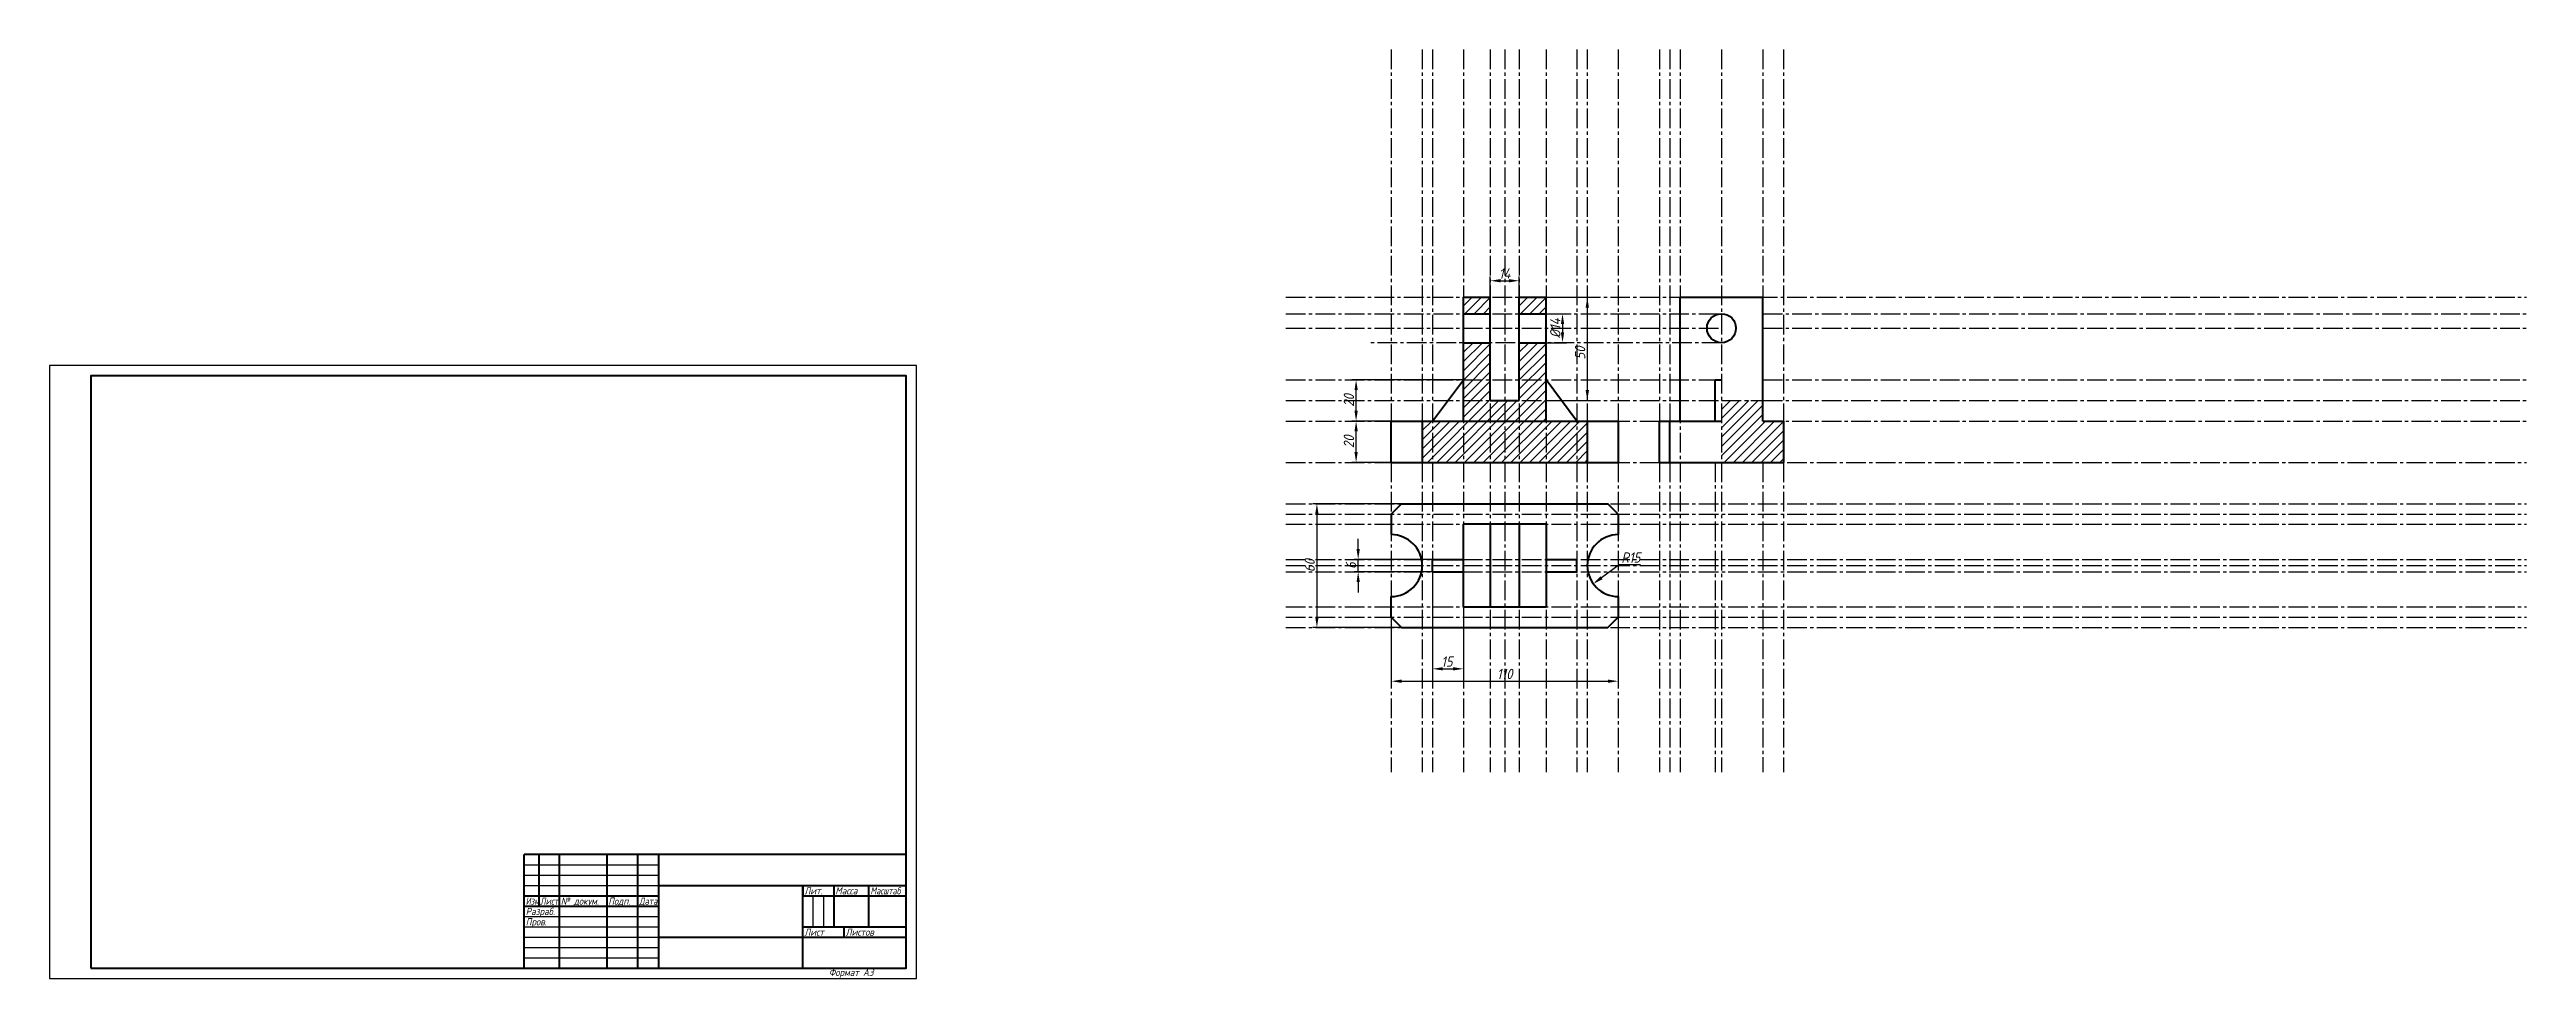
# Model space of a CAD drawing. Header units: millimetres. Extents: x 0 to 1200, y 0 to 450.
import ezdxf

# ---------------------------------------------------------------- set-up
doc = ezdxf.new("R2010")
doc.units = ezdxf.units.MM
doc.header["$LTSCALE"] = 0.5
doc.linetypes.add('осевая2', pattern=[28.575, 19.05, -3.175, 3.175, -3.175])
doc.layers.get('0').update_dxf_attribs({"lineweight": 60})
doc.layers.get('Defpoints').update_dxf_attribs({"color": 5})
doc.layers.add('1-оси', color=1, linetype='осевая2')
doc.layers.add('3-размеры', color=6, linetype='Continuous')
doc.layers.add('2-штриховка', color=7, linetype='Continuous', true_color=0x00c7c7)
doc.layers.add('4-текст', color=7, linetype='Continuous', true_color=0x00ad00)
doc.styles.get("Standard").update_dxf_attribs({"font": 'isocpeui.ttf', "width": 0.9})
doc.dimstyles.new('Standart', dxfattribs={"dimtxt": 5, "dimasz": 5, "dimexe": 2, "dimexo": 0, "dimgap": 1, "dimtad": 1, "dimtoh": 1, "dimdec": 0, "dimtxsty": 'Standard', "dimcen": 2.5, "dimadec": 0, "dimazin": 0, "dimtfac": 1, "dimtdec": 0, "dimtmove": 0, "dimatfit": 3, "dimldrblk": 'DOTSMALL', "dimfxl": 1, "dimarcsym": 0})

# ---------------------------------------------------------------- blocks, each defined once
blk = doc.blocks.new('*D4')
at = {"layer": '3-размеры', "color": 0, "lineweight": -2, "transparency": 16777216}
for p, q in [((698, 322), (698, 340)), ((703, 338), (707, 338)), ((712, 322), (712, 340))]:
    blk.add_line(p, q, dxfattribs=at)
at = {"layer": '3-размеры', "color": 0, "transparency": 16777216}
for points in [[(703, 338.8), (703, 337.2), (698, 338)], [(707, 338.8), (707, 337.2), (712, 338)]]:
    blk.add_solid(points, dxfattribs=at)
at = {"layer": 'Defpoints', "color": 0, "transparency": 16777216}
for p in [(712, 338), (698, 322), (712, 322)]:
    blk.add_point(p, dxfattribs=at)
at = {"layer": '3-размеры', "color": 0, "transparency": 16777216, "insert": (705, 341.5), "char_height": 5, "attachment_point": 5}
blk.add_mtext('14', dxfattribs=at)
blk = doc.blocks.new('_DotSmall')
at = {"color": 0, "linetype": 'ByBlock', "const_width": 0.5}
blk.add_lwpolyline([(-0.0625, 0, 1), (0.0625, 0, 1)], format="xyb", close=True, dxfattribs=at)
blk = doc.blocks.new('*D5')
at = {"layer": '3-размеры', "color": 0, "lineweight": -2, "transparency": 16777216}
for p, q in [((650, 270), (631, 270)), ((633, 255), (633, 265)), ((650, 250), (631, 250))]:
    blk.add_line(p, q, dxfattribs=at)
at = {"layer": '3-размеры', "color": 0, "transparency": 16777216}
for points in [[(632.2, 265), (633.8, 265), (633, 270)], [(632.2, 255), (633.8, 255), (633, 250)]]:
    blk.add_solid(points, dxfattribs=at)
at = {"layer": 'Defpoints', "color": 0, "transparency": 16777216}
for p in [(633, 270), (650, 270), (650, 250)]:
    blk.add_point(p, dxfattribs=at)
at = {"layer": '3-размеры', "color": 0, "transparency": 16777216, "insert": (629.5, 260), "char_height": 5, "attachment_point": 5, "rotation": 90}
blk.add_mtext('20', dxfattribs=at)
blk = doc.blocks.new('*D6')
at = {"layer": '3-размеры', "color": 0, "lineweight": -2, "transparency": 16777216}
for p, q in [((685, 290), (631, 290)), ((633, 275), (633, 285)), ((685, 270), (631, 270))]:
    blk.add_line(p, q, dxfattribs=at)
at = {"layer": '3-размеры', "color": 0, "transparency": 16777216}
for points in [[(632.2, 285), (633.8, 285), (633, 290)], [(632.2, 275), (633.8, 275), (633, 270)]]:
    blk.add_solid(points, dxfattribs=at)
at = {"layer": 'Defpoints', "color": 0, "transparency": 16777216}
for p in [(633, 290), (685, 290), (685, 270)]:
    blk.add_point(p, dxfattribs=at)
at = {"layer": '3-размеры', "color": 0, "transparency": 16777216, "insert": (629.5, 280), "char_height": 5, "attachment_point": 5, "rotation": 90}
blk.add_mtext('20', dxfattribs=at)
blk = doc.blocks.new('*D7')
at = {"layer": '3-размеры', "color": 0, "lineweight": -2, "transparency": 16777216}
for p, q in [((725, 330), (747, 330)), ((745, 325), (745, 285)), ((725, 280), (747, 280))]:
    blk.add_line(p, q, dxfattribs=at)
at = {"layer": '3-размеры', "color": 0, "transparency": 16777216}
for points in [[(744.2, 325), (745.8, 325), (745, 330)], [(744.2, 285), (745.8, 285), (745, 280)]]:
    blk.add_solid(points, dxfattribs=at)
at = {"layer": 'Defpoints', "color": 0, "transparency": 16777216}
for p in [(725, 330), (725, 280), (745, 280)]:
    blk.add_point(p, dxfattribs=at)
at = {"layer": '3-размеры', "color": 0, "transparency": 16777216, "insert": (741.5, 303), "char_height": 5, "attachment_point": 5, "rotation": 90}
blk.add_mtext('50', dxfattribs=at)
blk = doc.blocks.new('*D8')
at = {"layer": '3-размеры', "color": 0, "lineweight": -2, "transparency": 16777216}
for p, q in [((634, 208), (634, 213)), ((670, 203), (632, 203)), ((670, 197), (632, 197)), ((634, 197), (634, 203)), ((634, 192), (634, 187))]:
    blk.add_line(p, q, dxfattribs=at)
at = {"layer": '3-размеры', "color": 0, "transparency": 16777216}
for points in [[(633.2, 208), (634.8, 208), (634, 203)], [(633.2, 192), (634.8, 192), (634, 197)]]:
    blk.add_solid(points, dxfattribs=at)
at = {"layer": 'Defpoints', "color": 0, "transparency": 16777216}
for p in [(634, 203), (670, 203), (670, 197)]:
    blk.add_point(p, dxfattribs=at)
at = {"layer": '3-размеры', "color": 0, "transparency": 16777216, "insert": (630.5, 200), "char_height": 5, "attachment_point": 5, "rotation": 90}
blk.add_mtext('6', dxfattribs=at)
blk = doc.blocks.new('*D9')
at = {"layer": '3-размеры', "color": 0, "lineweight": -2, "transparency": 16777216}
for p, q in [((665, 230), (612, 230)), ((614, 225), (614, 175)), ((665, 170), (612, 170))]:
    blk.add_line(p, q, dxfattribs=at)
at = {"layer": '3-размеры', "color": 0, "transparency": 16777216}
for points in [[(613.2, 225), (614.8, 225), (614, 230)], [(613.2, 175), (614.8, 175), (614, 170)]]:
    blk.add_solid(points, dxfattribs=at)
at = {"layer": 'Defpoints', "color": 0, "transparency": 16777216}
for p in [(665, 230), (614, 170), (665, 170)]:
    blk.add_point(p, dxfattribs=at)
at = {"layer": '3-размеры', "color": 0, "transparency": 16777216, "insert": (610.5, 200), "char_height": 5, "attachment_point": 5, "rotation": 90}
blk.add_mtext('60', dxfattribs=at)
blk = doc.blocks.new('*D10')
at = {"layer": '3-размеры', "color": 0, "lineweight": -2, "transparency": 16777216}
for p, q in [((670, 197), (670, 148)), ((685, 197), (685, 148)), ((675, 150), (680, 150))]:
    blk.add_line(p, q, dxfattribs=at)
at = {"layer": '3-размеры', "color": 0, "transparency": 16777216}
for points in [[(675, 150.8), (675, 149.2), (670, 150)], [(680, 150.8), (680, 149.2), (685, 150)]]:
    blk.add_solid(points, dxfattribs=at)
at = {"layer": 'Defpoints', "color": 0, "transparency": 16777216}
for p in [(670, 197), (685, 197), (685, 150)]:
    blk.add_point(p, dxfattribs=at)
at = {"layer": '3-размеры', "color": 0, "transparency": 16777216, "insert": (677, 153.5), "char_height": 5, "attachment_point": 5}
blk.add_mtext('15', dxfattribs=at)
blk = doc.blocks.new('*D11')
at = {"layer": '3-размеры', "color": 0, "lineweight": -2, "transparency": 16777216}
for p, q in [((650, 175), (650, 142)), ((760, 175), (760, 142)), ((655, 144), (755, 144))]:
    blk.add_line(p, q, dxfattribs=at)
at = {"layer": '3-размеры', "color": 0, "transparency": 16777216}
for points in [[(655, 144.8), (655, 143.2), (650, 144)], [(755, 144.8), (755, 143.2), (760, 144)]]:
    blk.add_solid(points, dxfattribs=at)
at = {"layer": 'Defpoints', "color": 0, "transparency": 16777216}
for p in [(650, 175), (760, 175), (760, 144)]:
    blk.add_point(p, dxfattribs=at)
at = {"layer": '3-размеры', "color": 0, "transparency": 16777216, "insert": (705, 147.5), "char_height": 5, "attachment_point": 5}
blk.add_mtext('110', dxfattribs=at)
blk = doc.blocks.new('*D12')
at = {"layer": '3-размеры', "color": 0, "lineweight": -2, "transparency": 16777216}
for p, q in [((760.5, 200.4), (751.9, 194.1)), ((770.7, 200.4), (760.5, 200.4))]:
    blk.add_line(p, q, dxfattribs=at)
at = {"layer": '3-размеры', "color": 0, "transparency": 16777216}
blk.add_solid([(751.4, 194.8), (752.4, 193.4), (747.9, 191.2)], dxfattribs=at)
at = {"layer": 'Defpoints', "color": 0, "transparency": 16777216}
for p in [(760, 200), (747.9, 191.2)]:
    blk.add_point(p, dxfattribs=at)
at = {"layer": '3-размеры', "color": 0, "transparency": 16777216, "insert": (766.1, 203.9), "char_height": 5, "attachment_point": 5}
blk.add_mtext('R15', dxfattribs=at)
blk = doc.blocks.new('*D13')
at = {"layer": '3-размеры', "color": 0, "lineweight": -2, "transparency": 16777216}
for p, q in [((725, 322), (735, 322)), ((733, 317), (733, 313)), ((725, 308), (735, 308))]:
    blk.add_line(p, q, dxfattribs=at)
at = {"layer": '3-размеры', "color": 0, "transparency": 16777216}
for points in [[(732.2, 317), (733.8, 317), (733, 322)], [(732.2, 313), (733.8, 313), (733, 308)]]:
    blk.add_solid(points, dxfattribs=at)
at = {"layer": 'Defpoints', "color": 0, "transparency": 16777216}
for p in [(725, 322), (725, 308), (733, 308)]:
    blk.add_point(p, dxfattribs=at)
at = {"layer": '3-размеры', "color": 0, "transparency": 16777216, "insert": (729.5, 315), "char_height": 5, "attachment_point": 5, "rotation": 90}
blk.add_mtext('%%c14', dxfattribs=at)

msp = doc.modelspace()

# ---------------------------------------------------------------- hatches: boundary and pattern name
at = {"layer": '2-штриховка'}
h = msp.add_hatch(dxfattribs=at)
h.set_pattern_fill('ANSI31', color=256)
h.paths.add_polyline_path([(698, 330), (685, 330), (685, 322), (698, 322)])
h.paths.add_polyline_path([(725, 330), (712, 330), (712, 322), (725, 322)])
h.paths.add_polyline_path([(698, 308), (685, 308), (685, 290), (698, 290)])
h.paths.add_polyline_path([(725, 308), (712, 308), (712, 290), (725, 290)])
h.paths.add_polyline_path([(698, 290), (685, 290), (685, 280), (698, 280)])
h.paths.add_polyline_path([(725, 290), (712, 290), (712, 280), (725, 280)])
h.paths.add_polyline_path([(698, 280), (685, 280), (685, 270), (698, 270)])
h.paths.add_polyline_path([(705, 280), (698, 280), (698, 270), (705, 270)])
h.paths.add_polyline_path([(712, 280), (705, 280), (705, 270), (712, 270)])
h.paths.add_polyline_path([(725, 280), (712, 280), (712, 270), (725, 270)])
h.paths.add_polyline_path([(740, 270), (725, 270), (725, 250), (740, 250)])
h.paths.add_polyline_path([(745, 270), (740, 270), (740, 250), (745, 250)])
h.paths.add_polyline_path([(725, 270), (712, 270), (712, 250), (725, 250)])
h.paths.add_polyline_path([(712, 270), (705, 270), (705, 250), (712, 250)])
h.paths.add_polyline_path([(705, 270), (698, 270), (698, 250), (705, 250)])
h.paths.add_polyline_path([(698, 270), (685, 270), (685, 250), (698, 250)])
h.paths.add_polyline_path([(685, 270), (670, 270), (670, 250), (685, 250)])
h.paths.add_polyline_path([(670, 270), (665, 270), (665, 250), (670, 250)])
h = msp.add_hatch(dxfattribs=at)
h.set_pattern_fill('ANSI31', color=256)
h.paths.add_polyline_path([(840, 270), (830, 270), (830, 280), (810, 280), (810, 250), (840, 250)])

# ---------------------------------------------------------------- linework, layer by layer
for p, q in [((685, 270), (685, 330)), ((685, 330), (698, 330)), ((698, 280), (698, 330)), ((712, 280), (712, 330)), ((712, 330), (725, 330)), ((725, 270), (725, 330)), ((790, 270), (790, 330)), ((790, 330), (830, 330)), ((830, 270), (830, 330)), ((685, 322), (698, 322)), ((712, 322), (725, 322)), ((685, 308), (698, 308)), ((712, 308), (725, 308)), ((670, 270), (685, 290)), ((740, 270), (725, 290)), ((807, 270), (807, 290)), ((807, 290), (810, 290)), ((698, 280), (712, 280)), ((650, 250), (650, 270)), ((650, 270), (760, 270)), ((665, 270), (665, 250)), ((745, 270), (745, 250)), ((760, 270), (760, 250)), ((780, 250), (780, 270)), ((780, 270), (810, 270)), ((785, 250), (785, 270)), ((830, 270), (840, 270)), ((840, 270), (840, 250)), ((650, 250), (760, 250)), ((780, 250), (840, 250)), ((650, 225), (655, 230)), ((655, 230), (755, 230)), ((760, 225), (755, 230)), ((650, 225), (650, 215)), ((685, 180), (685, 220)), ((725, 220), (685, 220)), ((698, 220), (698, 180)), ((712, 220), (712, 180)), ((725, 220), (725, 180)), ((760, 225), (760, 215)), ((670, 197), (670, 203)), ((670, 203), (685, 203)), ((670, 197), (685, 197)), ((725, 203), (740, 203)), ((725, 197), (740, 197)), ((740, 197), (740, 203)), ((650, 175), (650, 185)), ((685, 180), (725, 180)), ((760, 185), (760, 175)), ((650, 175), (655, 170)), ((655, 170), (755, 170)), ((755, 170), (760, 175)), ((365, 45), (365, 40))]:
    msp.add_line(p, q)
at = {"lineweight": 60}
for p, q in [((415, 60), (230, 60)), ((230, 5), (230, 60)), ((237, 60), (237, 35)), ((247, 5), (247, 60)), ((270, 60), (270, 5)), ((285, 5), (285, 60)), ((295, 60), (295, 5)), ((230, 40), (295, 40)), ((295, 45), (415, 45)), ((365, 5), (365, 45)), ((365, 40), (415, 40)), ((380, 45), (380, 25)), ((397, 25), (397, 45)), ((230, 35), (295, 35)), ((365, 25), (415, 25)), ((385, 20), (385, 25)), ((295, 20), (415, 20))]:
    msp.add_line(p, q, dxfattribs=at)
at = {"lineweight": -3}
for p, q in [((230, 55), (295, 55)), ((230, 50), (295, 50)), ((230, 45), (295, 45)), ((370, 25), (370, 40)), ((375, 40), (375, 25)), ((230, 30), (295, 30)), ((230, 25), (295, 25)), ((230, 20), (295, 20)), ((230, 15), (295, 15)), ((230, 10), (295, 10))]:
    msp.add_line(p, q, dxfattribs=at)
at = {"lineweight": 60}
msp.add_lwpolyline([(20, 5), (415, 5), (415, 292), (20, 292)], close=True, dxfattribs=at)
msp.add_circle((810, 315), 7)
for centre, start, end in [((650, 200), 270, 90), ((760, 200), 90, 270)]:
    msp.add_arc(centre, 15, start, end)
at = {"layer": '1-оси'}
for p, q in [((650, 450), (650, 100)), ((665, 450), (665, 100)), ((670, 450), (670, 100)), ((685, 450), (685, 100)), ((698, 450), (698, 100)), ((705, 450), (705, 100)), ((712, 450), (712, 100)), ((725, 450), (725, 100)), ((740, 450), (740, 100)), ((745, 450), (745, 100)), ((760, 450), (760, 100)), ((780, 450), (780, 100)), ((785, 450), (785, 100)), ((790, 450), (790, 100)), ((810, 450), (810, 100)), ((830, 450), (830, 270)), ((840, 450), (840, 100)), ((599, 330), (1200, 330)), ((599, 322), (810, 322)), ((599, 315), (810, 315)), ((807, 322), (807, 321.3)), ((830, 322), (1200, 322)), ((830, 315), (1200, 315)), ((810, 308), (640, 308)), ((807, 308.7), (807, 308)), ((599, 290), (810, 290)), ((807, 290), (807, 270)), ((830, 290), (1200, 290)), ((599, 280), (810, 280)), ((810, 280), (830, 280)), ((830, 280), (1200, 280)), ((599, 270), (810, 270)), ((830, 270), (1200, 270)), ((599, 250), (1200, 250)), ((599, 250), (599, 250)), ((807, 250), (807, 100)), ((830, 250), (830, 100)), ((599, 230), (1200, 230)), ((599, 225), (1200, 225)), ((599, 220), (1200, 220)), ((599, 203), (1200, 203)), ((599, 200), (1200, 200)), ((599, 197), (1200, 197)), ((599, 180), (1200, 180)), ((599, 175), (1200, 175)), ((599, 170), (1200, 170))]:
    msp.add_line(p, q, dxfattribs=at)
at = {"layer": 'Defpoints'}
msp.add_lwpolyline([(0, 0), (420, 0), (420, 297), (0, 297)], close=True, dxfattribs=at)

# ---------------------------------------------------------------- texts
at = {"lineweight": -3, "width": 0.9}
msp.add_text('Формат А3', height=3.5, dxfattribs=at).set_placement((377.6, 1.2))
at = {"layer": '4-текст', "lineweight": -3}
for s, width, p in [('Изм.', 0.7, (230.7, 35.7)), ('Лист', 0.75, (237.7, 35.7)), ('№ докум.', 0.9, (247.7, 35.7)), ('Подп.', 0.9, (270.7, 35.7)), ('Дата', 0.75, (285.7, 35.7)), ('Лит.', 0.9, (365.7, 40.7)), ('Масса', 0.9, (380.7, 40.7)), ('Масштаб', 0.8, (397.7, 40.7)), ('Разраб.', 0.9, (230.7, 30.7)), ('Пров.', 0.9, (230.7, 25.7)), ('Лист', 0.9, (365.7, 20.7)), ('Листов', 0.9, (385.7, 20.7))]:
    msp.add_text(s, height=3.5, dxfattribs=dict(at, width=width)).set_placement(p)

# ---------------------------------------------------------------- dimensions: what is measured, and where the dimension line sits
at = {"layer": '3-размеры'}
for base, p1, p2, picture, middle in [((712, 338), (698, 322), (712, 322), '*D4', (705, 338)), ((685, 150), (670, 197), (685, 197), '*D10', (677, 150)), ((760, 144), (650, 175), (760, 175), '*D11', (705, 144))]:
    dim = msp.add_linear_dim(base=base, p1=p1, p2=p2, dimstyle='Standart', dxfattribs=at)
    dim.commit()
    dim.dimension.update_dxf_attribs({"geometry": picture, "text_midpoint": middle, "dimtype": 160})
for base, p1, p2, picture, middle in [((745, 280), (725, 330), (725, 280), '*D7', (745, 303)), ((633, 290), (685, 270), (685, 290), '*D6', (633, 280)), ((633, 270), (650, 250), (650, 270), '*D5', (633, 260)), ((614, 170), (665, 230), (665, 170), '*D9', (614, 200)), ((634, 203), (670, 197), (670, 203), '*D8', (634, 200))]:
    dim = msp.add_linear_dim(base=base, p1=p1, p2=p2, angle=90, dimstyle='Standart', dxfattribs=at)
    dim.commit()
    dim.dimension.update_dxf_attribs({"geometry": picture, "text_midpoint": middle, "dimtype": 160})
dim = msp.add_linear_dim(base=(733, 308), p1=(725, 322), p2=(725, 308), angle=90, text='%%c14', dimstyle='Standart', dxfattribs=at)
dim.commit()
dim.dimension.update_dxf_attribs({"geometry": '*D13', "text_midpoint": (733, 315), "dimtype": 160})
dim = msp.add_radius_dim(center=(760, 200), mpoint=(747.9, 191.2), dimstyle='Standart', dxfattribs=at)
dim.commit()
dim.dimension.update_dxf_attribs({"geometry": '*D12', "text_midpoint": (766.1, 200.4), "dimtype": 164})

doc.saveas('drawing.dxf')
